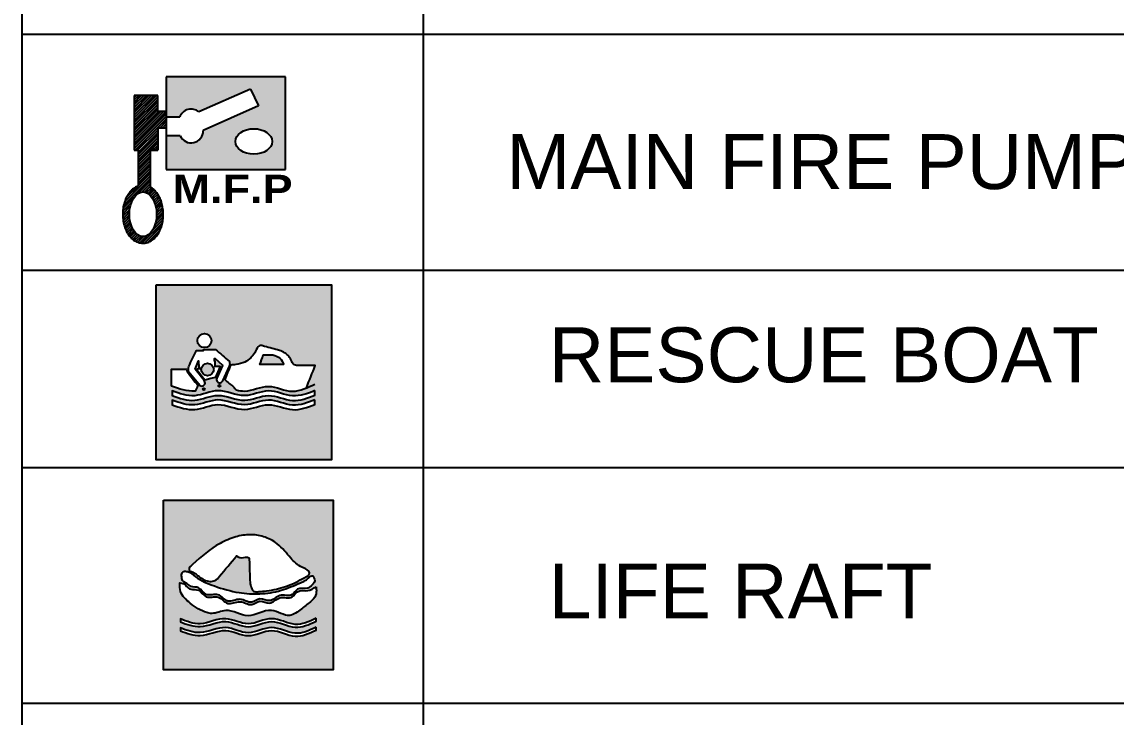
# Model space of a CAD drawing. Header units: millimetres. Extents: x 275 to 18701, y 84 to 132086.
# Drawn here: x 275 to 7233, y 45243 to 49665 of the extents above; entities that cross this region are included whole.
import ezdxf
from ezdxf.enums import TextEntityAlignment as Align

# ---------------------------------------------------------------- set-up
doc = ezdxf.new("R2010")
doc.units = ezdxf.units.MM
doc.layers.add('LSA', color=74, linetype='Continuous')
doc.layers.add('TEXT', color=7, linetype='Continuous', lineweight=18)
doc.styles.add('arial', font='arial.ttf')
doc.styles.add('ARIALBLACK', font='')
doc.styles.get('ARIALBLACK').set_extended_font_data('Arial Black')

# ---------------------------------------------------------------- blocks, each defined once
blk = doc.blocks.new('liferaft')
at = {"layer": 'LSA'}
h = blk.add_hatch(color=256, dxfattribs=at)
h.dxf.hatch_style = 1
h.paths.add_polyline_path([(26794.32712157874, -43144.52942970858), (27437.84176070061, -43144.52942970858), (27437.84176070061, -42501.01479058671), (26794.32712157874, -42501.01479058671), (26794.32712157874, -43144.52942970858)], is_closed=False)
edge = h.paths.add_edge_path(flags=16)
edge.add_spline(control_points=[(27364.44491427038, -42795.41436519287), (27364.98940718755, -42797.14525818192), (27370.98838296916, -42808.74039607991), (27357.94956477402, -42822.6296512215), (27337.5270236496, -42842.60467065032), (27300.80219235934, -42828.86526185427), (27281.47056234181, -42872.99838118146), (27232.63835708928, -42850.75673691076), (27199.95196065733, -42893.93487239484), (27159.9932704895, -42866.58314214573), (27125.36026622262, -42899.58953681674), (27084.51188450694, -42865.60845208894), (27035.71330399939, -42898.14168974115), (27004.59681017198, -42846.9421943295), (26952.48721269398, -42872.43645736274), (26932.83726935274, -42827.21037567045), (26900.12325848042, -42833.54336763432), (26882.36814678755, -42815.00746265682), (26861.97628421269, -42810.32864322398), (26862.92195681604, -42794.37615106761), (26862.7798170254, -42792.40922733778), (26862.31230320051, -42789.69998196554), (26861.01019370887, -42782.15424978276), (26869.56920480967, -42769.70964360929), (26893.42051401946, -42772.03556799888), (26925.08646176283, -42803.88209927892), (26992.35314659851, -42829.58582641513), (27073.771970138, -42854.61779112532), (27160.35507717573, -42858.55367345355), (27237.78526314571, -42847.88816054004), (27301.55379608087, -42819.55254053559), (27336.35122405873, -42804.9987488923), (27359.03055734579, -42783.36142416821), (27363.05034783123, -42792.30991026309), (27364.44491427038, -42795.41436519287)], knot_values=[584.5988566603041, 584.5988566603041, 584.5988566603041, 584.5988566603041, 589.4696200682829, 613.3675102465011, 634.0303378813405, 673.2341960377489, 701.16829931641, 749.0128066947254, 792.14498347008, 829.1739206816517, 862.3253784699948, 908.7375327816469, 955.3872356205634, 998.5308534469584, 1045.271627790504, 1083.528158802486, 1110.987784254849, 1129.495675374567, 1158.214026666272, 1163.214519937544, 1163.214519937544, 1163.214519937544, 1171.370435622212, 1185.930201615042, 1200.335622309947, 1236.155532173069, 1316.817113943681, 1412.727487011838, 1491.48237714183, 1573.907773063694, 1647.94020628145, 1689.511366104934, 1705.815436384473, 1714.476453056789, 1714.476453056789, 1714.476453056789, 1714.476453056789], degree=3, periodic=1)
edge = h.paths.add_edge_path(flags=16)
edge.add_spline(control_points=[(27343.26618821434, -42786.45023304731), (27322.84690365972, -42798.45144614916), (27282.05947683263, -42822.423814031), (27224.08800664041, -42839.11870034599), (27181.55145783614, -42846.15622756365), (27157.39797211818, -42847.94975558241), (27141.69668166313, -42850.43355708136), (27130.05345792799, -42842.89009016454), (27125.52921069075, -42829.53300333306), (27123.34513968304, -42819.66046169368), (27122.07730631227, -42813.92954099538), (27121.09320997503, -42784.81328155566), (27120.10911363779, -42755.69702211594), (27119.12501730055, -42726.58076267623), (27118.6528279148, -42724.04287200134), (27116.28586167782, -42711.32106646735), (27089.80917374602, -42724.68929305986), (27076.27017200895, -42716.32190097455), (27070.78022014648, -42712.92899353168), (27049.239549716, -42738.63681952642), (27027.69887928553, -42764.34464552117), (27006.15820885505, -42790.0524715159), (27000.90953424523, -42796.40424198346), (26991.47572250769, -42807.82072542844), (26960.48829407693, -42811.98951822931), (26936.4349055908, -42797.77612492374), (26915.99000144902, -42780.58755779279), (26904.50506109226, -42772.93379498008), (26888.72005272424, -42769.52035674088), (26890.82920453381, -42760.98247098665), (26892.14159814914, -42755.66987722198), (26896.13385189569, -42752.02236056543), (26932.33239253253, -42718.9496181253), (26986.48329664328, -42671.95104118242), (27064.13518547985, -42639.29485014487), (27121.00612836618, -42629.27438796016), (27176.10341023056, -42637.95813209203), (27232.39923528014, -42665.73311445082), (27272.9696216307, -42719.18487355889), (27307.43366246661, -42753.36124735952), (27353.17510804233, -42769.27745625922), (27345.19454770327, -42783.10826564366), (27343.26618821434, -42786.45023304731)], knot_values=[0, 0, 0, 0, 70.79357628949174, 141.4098424952345, 179.5603641942773, 199.5002171160925, 214.9304736170819, 225.2131898246836, 238.0336405153732, 255.7737928059908, 255.7737928059908, 255.7737928059908, 256.7737928059909, 256.7737928059909, 256.7737928059909, 263.8276883950431, 292.1331913919831, 311.4393022145778, 311.4393022145778, 311.4393022145778, 312.4393022145778, 312.4393022145778, 312.4393022145778, 336.2479920833296, 355.2323337199959, 400.3642126730403, 414.7513967766431, 435.2495625374657, 443.3282180778875, 456.6351109699787, 456.6351109699787, 456.6351109699787, 472.8676870022038, 603.8190327459985, 668.3642273815411, 723.5049079162443, 774.7453478093522, 833.1076994893212, 908.1793353704877, 965.4642997108685, 998.3658671682454, 1008.849004026755, 1008.849004026755, 1008.849004026755, 1008.849004026755], degree=3, periodic=1)
edge = h.paths.add_edge_path(flags=16)
edge.add_spline(control_points=[(27372.69879216235, -42829.55218709783), (27372.91448606521, -42832.20792603587), (27373.82022564459, -42843.35987718889), (27374.00484010017, -42866.37253323058), (27347.01163525409, -42890.67870883358), (27315.6233962725, -42914.30708438274), (27267.00328829937, -42954.09700766406), (27196.95738689931, -42898.03959672233), (27115.89533633454, -42961.79274739714), (27040.33478742223, -42905.33115591475), (26988.49851078475, -42934.46593322364), (26940.0337930771, -42924.74916230679), (26899.08482267593, -42897.39797297072), (26854.68263295511, -42857.7445576254), (26855.87181192401, -42826.61750099435), (26856.29820530972, -42815.45654758771), (26860.13424713559, -42815.53564783536), (26870.24456101323, -42815.74412531499), (26881.42755255489, -42828.78873084277), (26898.7363560456, -42844.10291875883), (26932.32491551922, -42835.01863618683), (26952.55394058548, -42881.56397310468), (27004.57915116638, -42855.88011628914), (27035.71823508928, -42907.13040449088), (27084.51076264677, -42874.58340173864), (27125.35964749171, -42908.56618599547), (27159.99555343749, -42875.56470330682), (27199.94124287905, -42902.89375443418), (27232.68791996812, -42859.82096348353), (27281.30081978462, -42881.67930837369), (27301.20626956903, -42838.54911420058), (27341.44333851496, -42850.09825338352), (27362.66512090233, -42836.14791522652), (27372.69879216235, -42829.55218709783)], knot_values=[0, 0, 0, 0, 8.038230254838254, 33.7540523562825, 64.69218065886525, 109.2381135624432, 158.6174327079011, 230.4272691413864, 321.9050159794591, 408.7667826077603, 462.6934428544965, 481.9226132456268, 553.8258436175748, 611.7591833670043, 644.1436350734123, 644.1436350734123, 644.1436350734123, 655.2534922490382, 673.4248964047482, 692.4688165862378, 721.8321633449327, 760.0886943569094, 806.8294687004587, 849.9730865268609, 896.6227893657738, 943.0349436774259, 976.1864014657683, 1013.215338677345, 1056.347515452703, 1104.192022831015, 1132.126126109676, 1171.329984266081, 1206.488611168199, 1206.488611168199, 1206.488611168199, 1206.488611168199], degree=3, periodic=1)
edge = h.paths.add_edge_path(flags=16)
edge.add_spline(control_points=[(27372.43104214329, -42983.30479872866), (27372.43104214328, -42986.95779505939), (27372.43104214328, -42990.61079139011), (27372.43104214329, -42994.26378772084), (27345.99399622314, -43006.73908770324), (27290.39673428563, -43032.97471641029), (27204.24594547274, -42976.27407227784), (27116.22502124782, -43033.96029509794), (27026.47810257199, -42977.05473297164), (26939.77981834615, -43028.27258449905), (26882.7832023017, -43006.38826632148), (26857.88609392961, -42996.82881737295), (26857.88609392961, -42993.17582104223), (26857.88609392961, -42989.5228247115), (26857.88609392961, -42985.86982838078), (26882.7832023017, -42995.4292773293), (26939.77981834615, -43017.31359550687), (27026.47810257199, -42966.09574397947), (27116.22502124782, -43023.00130610576), (27204.24594547274, -42965.31508328566), (27290.39673428563, -43022.01572741811), (27345.99399622314, -42995.78009871107), (27372.43104214329, -42983.30479872866)], knot_values=[0, 0, 0, 0, 1, 1, 1, 83.79922073965798, 175.1272446850355, 266.4941625768632, 353.3559292051679, 452.6580301230067, 529.6789985865556, 529.6789985865556, 529.6789985865556, 530.6789985865556, 530.6789985865556, 530.6789985865556, 607.6999670501045, 707.0020679679433, 793.8638345962481, 885.2307524880757, 976.5587764334532, 1059.357997173111, 1059.357997173111, 1059.357997173111, 1059.357997173111], degree=3, periodic=1)
edge = h.paths.add_edge_path(flags=16)
edge.add_spline(control_points=[(27372.43104214329, -42949.44640732079), (27372.43104214328, -42953.09940365151), (27372.43104214328, -42956.75239998224), (27372.43104214329, -42960.40539631296), (27345.99399622314, -42972.88069629537), (27290.39673428563, -42999.11632500241), (27204.24594547274, -42942.41568086996), (27116.22502124782, -43000.10190369006), (27026.47810257199, -42943.19634156377), (26939.77981834615, -42994.41419309117), (26882.7832023017, -42972.5298749136), (26857.88609392961, -42962.97042596508), (26857.88609392961, -42959.31742963435), (26857.88609392961, -42955.66443330362), (26857.88609392961, -42952.0114369729), (26882.7832023017, -42961.57088592142), (26939.77981834615, -42983.45520409899), (27026.47810257199, -42932.23735257159), (27116.22502124782, -42989.14291469788), (27204.24594547274, -42931.45669187779), (27290.39673428563, -42988.15733601023), (27345.99399622314, -42961.92170730319), (27372.43104214329, -42949.44640732079)], knot_values=[0, 0, 0, 0, 1, 1, 1, 83.79922073965798, 175.1272446850355, 266.4941625768632, 353.3559292051679, 452.6580301230067, 529.6789985865556, 529.6789985865556, 529.6789985865556, 530.6789985865556, 530.6789985865556, 530.6789985865556, 607.6999670501045, 707.0020679679433, 793.8638345962481, 885.2307524880757, 976.5587764334532, 1059.357997173111, 1059.357997173111, 1059.357997173111, 1059.357997173111], degree=3, periodic=1)
blk.add_lwpolyline([(26794.32712157874, -42501.01479058671), (27437.84176070061, -42501.01479058671), (27437.84176070061, -43144.52942970858), (26794.32712157874, -43144.52942970858)], close=True, dxfattribs=at)
for points, knots in [([(27343.26618821434, -42786.45023304731), (27322.84690365972, -42798.45144614916), (27282.05947683263, -42822.423814031), (27224.08800664041, -42839.11870034599), (27181.55145783614, -42846.15622756365), (27157.39797211818, -42847.94975558241), (27141.69668166313, -42850.43355708136), (27130.05345792799, -42842.89009016454), (27125.52921069075, -42829.53300333306), (27123.34513968304, -42819.66046169368), (27122.07730631227, -42813.92954099538), (27121.09320997503, -42784.81328155566), (27120.10911363779, -42755.69702211594), (27119.12501730055, -42726.58076267623), (27118.6528279148, -42724.04287200134), (27116.28586167782, -42711.32106646735), (27089.80917374602, -42724.68929305986), (27076.27017200895, -42716.32190097455), (27070.78022014648, -42712.92899353168), (27049.239549716, -42738.63681952642), (27027.69887928553, -42764.34464552117), (27006.15820885505, -42790.0524715159), (27000.90953424523, -42796.40424198346), (26991.47572250769, -42807.82072542844), (26960.48829407693, -42811.98951822931), (26936.4349055908, -42797.77612492374), (26915.99000144902, -42780.58755779279), (26904.50506109226, -42772.93379498008), (26888.72005272424, -42769.52035674088), (26890.82920453381, -42760.98247098665), (26892.14159814914, -42755.66987722198), (26896.13385189569, -42752.02236056543), (26932.33239253253, -42718.9496181253), (26986.48329664328, -42671.95104118242), (27064.13518547985, -42639.29485014487), (27121.00612836618, -42629.27438796016), (27176.10341023056, -42637.95813209203), (27232.39923528014, -42665.73311445082), (27272.9696216307, -42719.18487355889), (27307.43366246661, -42753.36124735952), (27353.17510804233, -42769.27745625922), (27345.19454770327, -42783.10826564366), (27343.26618821434, -42786.45023304731)], [0, 0, 0, 0, 70.79357628949174, 141.4098424952345, 179.5603641942773, 199.5002171160925, 214.9304736170819, 225.2131898246836, 238.0336405153732, 255.7737928059908, 255.7737928059908, 255.7737928059908, 256.7737928059909, 256.7737928059909, 256.7737928059909, 263.8276883950431, 292.1331913919831, 311.4393022145778, 311.4393022145778, 311.4393022145778, 312.4393022145778, 312.4393022145778, 312.4393022145778, 336.2479920833296, 355.2323337199959, 400.3642126730403, 414.7513967766431, 435.2495625374657, 443.3282180778875, 456.6351109699787, 456.6351109699787, 456.6351109699787, 472.8676870022038, 603.8190327459985, 668.3642273815411, 723.5049079162443, 774.7453478093522, 833.1076994893212, 908.1793353704877, 965.4642997108685, 998.3658671682454, 1008.849004026755, 1008.849004026755, 1008.849004026755, 1008.849004026755]), ([(27364.44491427038, -42795.41436519287), (27363.05034783123, -42792.30991026309), (27359.03055734579, -42783.36142416821), (27336.35122405873, -42804.9987488923), (27301.55379608087, -42819.55254053559), (27237.78526314571, -42847.88816054004), (27160.35507717573, -42858.55367345355), (27073.771970138, -42854.61779112532), (26992.35314659851, -42829.58582641513), (26925.08646176283, -42803.88209927892), (26893.42051401946, -42772.03556799888), (26869.56920480967, -42769.70964360929), (26861.01019370887, -42782.15424978276), (26862.31230320051, -42789.69998196554), (26862.7798170254, -42792.40922733778), (26862.92195681604, -42794.37615106761), (26861.97628421269, -42810.32864322398), (26882.36814678755, -42815.00746265682), (26900.12325848042, -42833.54336763432), (26932.83726935274, -42827.21037567045), (26952.48721269398, -42872.43645736274), (27004.59681017198, -42846.9421943295), (27035.71330399939, -42898.14168974115), (27084.51188450694, -42865.60845208894), (27125.36026622262, -42899.58953681674), (27159.9932704895, -42866.58314214573), (27199.95196065733, -42893.93487239484), (27232.63835708928, -42850.75673691076), (27281.47056234181, -42872.99838118146), (27300.80219235934, -42828.86526185427), (27337.5270236496, -42842.60467065032), (27357.94956477402, -42822.6296512215), (27370.98838296916, -42808.74039607991), (27364.98940718755, -42797.14525818192), (27364.44491427038, -42795.41436519287)], [584.5988566603041, 584.5988566603041, 584.5988566603041, 584.5988566603041, 593.2598733326201, 609.5639436121587, 651.1351034356425, 725.1675366533985, 807.5929325752625, 886.3478227052548, 982.2581957734118, 1062.919777544024, 1098.739687407146, 1113.14510810205, 1127.70487409488, 1135.860789779549, 1135.860789779549, 1135.860789779549, 1140.861283050821, 1169.579634342525, 1188.087525462243, 1215.547150914607, 1253.803681926589, 1300.544456270134, 1343.688074096529, 1390.337776935446, 1436.749931247098, 1469.901389035441, 1506.930326247013, 1550.062503022367, 1597.907010400683, 1625.841113679344, 1665.044971835752, 1685.707799470592, 1709.60568964881, 1714.476453056789, 1714.476453056789, 1714.476453056789, 1714.476453056789]), ([(27372.69879216235, -42829.55218709783), (27362.66512090233, -42836.14791522652), (27341.44333851496, -42850.09825338352), (27301.20626956903, -42838.54911420058), (27281.30081978462, -42881.67930837369), (27232.68791996812, -42859.82096348353), (27199.94124287905, -42902.89375443418), (27159.99555343749, -42875.56470330682), (27125.35964749171, -42908.56618599547), (27084.51076264677, -42874.58340173864), (27035.71823508928, -42907.13040449088), (27004.57915116638, -42855.88011628914), (26952.55394058548, -42881.56397310468), (26932.32491551922, -42835.01863618683), (26898.7363560456, -42844.10291875883), (26881.42755255489, -42828.78873084277), (26870.24456101323, -42815.74412531499), (26860.13424713559, -42815.53564783536), (26856.29820530972, -42815.45654758771), (26855.87181192401, -42826.61750099435), (26854.68263295511, -42857.7445576254), (26899.08482267593, -42897.39797297072), (26940.0337930771, -42924.74916230679), (26988.49851078475, -42934.46593322364), (27040.33478742223, -42905.33115591475), (27115.89533633454, -42961.79274739714), (27196.95738689931, -42898.03959672233), (27267.00328829937, -42954.09700766406), (27315.6233962725, -42914.30708438274), (27347.01163525409, -42890.67870883358), (27374.00484010017, -42866.37253323058), (27373.82022564459, -42843.35987718889), (27372.91448606521, -42832.20792603587), (27372.69879216235, -42829.55218709783)], [0, 0, 0, 0, 35.15862690211827, 74.36248505852393, 102.296588337185, 150.1410957154969, 193.2732724908547, 230.3022097024311, 263.4536674907736, 309.8658218024257, 356.5155246413385, 399.6591424677407, 446.39991681129, 484.6564478232667, 514.0197945819616, 533.0637147634512, 551.2351189191612, 562.3449760947872, 562.3449760947872, 562.3449760947872, 594.7294278011951, 652.6627675506246, 724.5659979225726, 743.7951683137029, 797.7218285604391, 884.5835951887403, 976.061342026813, 1047.871178460298, 1097.250497605756, 1141.796430509334, 1172.734558811917, 1198.450380913361, 1206.488611168199, 1206.488611168199, 1206.488611168199, 1206.488611168199]), ([(27372.43104214329, -42949.44640732079), (27372.43104214328, -42953.09940365151), (27372.43104214328, -42956.75239998224), (27372.43104214329, -42960.40539631296), (27345.99399622314, -42972.88069629537), (27290.39673428563, -42999.11632500241), (27204.24594547274, -42942.41568086996), (27116.22502124782, -43000.10190369006), (27026.47810257199, -42943.19634156377), (26939.77981834615, -42994.41419309117), (26882.7832023017, -42972.5298749136), (26857.88609392961, -42962.97042596508), (26857.88609392961, -42959.31742963435), (26857.88609392961, -42955.66443330362), (26857.88609392961, -42952.0114369729), (26882.7832023017, -42961.57088592142), (26939.77981834615, -42983.45520409899), (27026.47810257199, -42932.23735257159), (27116.22502124782, -42989.14291469788), (27204.24594547274, -42931.45669187779), (27290.39673428563, -42988.15733601023), (27345.99399622314, -42961.92170730319), (27372.43104214329, -42949.44640732079)], [0, 0, 0, 0, 1, 1, 1, 83.79922073965798, 175.1272446850355, 266.4941625768632, 353.3559292051679, 452.6580301230067, 529.6789985865556, 529.6789985865556, 529.6789985865556, 530.6789985865556, 530.6789985865556, 530.6789985865556, 607.6999670501045, 707.0020679679433, 793.8638345962481, 885.2307524880757, 976.5587764334532, 1059.357997173111, 1059.357997173111, 1059.357997173111, 1059.357997173111]), ([(27372.43104214329, -42983.30479872866), (27372.43104214328, -42986.95779505939), (27372.43104214328, -42990.61079139011), (27372.43104214329, -42994.26378772084), (27345.99399622314, -43006.73908770324), (27290.39673428563, -43032.97471641029), (27204.24594547274, -42976.27407227784), (27116.22502124782, -43033.96029509794), (27026.47810257199, -42977.05473297164), (26939.77981834615, -43028.27258449905), (26882.7832023017, -43006.38826632148), (26857.88609392961, -42996.82881737295), (26857.88609392961, -42993.17582104223), (26857.88609392961, -42989.5228247115), (26857.88609392961, -42985.86982838078), (26882.7832023017, -42995.4292773293), (26939.77981834615, -43017.31359550687), (27026.47810257199, -42966.09574397947), (27116.22502124782, -43023.00130610576), (27204.24594547274, -42965.31508328566), (27290.39673428563, -43022.01572741811), (27345.99399622314, -42995.78009871107), (27372.43104214329, -42983.30479872866)], [0, 0, 0, 0, 1, 1, 1, 83.79922073965798, 175.1272446850355, 266.4941625768632, 353.3559292051679, 452.6580301230067, 529.6789985865556, 529.6789985865556, 529.6789985865556, 530.6789985865556, 530.6789985865556, 530.6789985865556, 607.6999670501045, 707.0020679679433, 793.8638345962481, 885.2307524880757, 976.5587764334532, 1059.357997173111, 1059.357997173111, 1059.357997173111, 1059.357997173111])]:
    blk.add_open_spline(points, degree=3, knots=knots, dxfattribs=at)
blk = doc.blocks.new('rescue boat')
at = {"layer": 'LSA'}
h = blk.add_hatch(color=256, dxfattribs=at)
h.dxf.hatch_style = 1
h.paths.add_polyline_path([(-45043.54221487477, -43665.43554184744), (-43929.86790063936, -43665.43554184744), (-43929.86790063936, -42551.76122761204), (-45043.54221487477, -42551.76122761204), (-45043.54221487477, -43665.43554184744)], is_closed=False)
edge = h.paths.add_edge_path(flags=16)
edge.add_spline(control_points=[(-44034.61691861225, -43283.85892363085), (-44034.61691861225, -43293.60603630888), (-44034.61691861225, -43303.3531489869), (-44034.61691861225, -43313.10026166493), (-44081.90627119964, -43331.39223546749), (-44179.91458610784, -43369.30278891439), (-44329.41341560741, -43286.90935427888), (-44487.40306313774, -43375.48224640403), (-44644.70441077548, -43284.60447651902), (-44797.85783510216, -43367.04193218089), (-44895.07030637741, -43332.32356886077), (-44943.15042139033, -43315.1522853866), (-44943.15042139033, -43305.40517270858), (-44943.15042139033, -43295.65806003055), (-44943.15042139033, -43285.91094735252), (-44895.07030637741, -43303.08223082669), (-44797.85783510216, -43337.80059414681), (-44644.70441077548, -43255.36313848494), (-44487.40306313774, -43346.24090836995), (-44329.41341560741, -43257.6680162448), (-44179.91458610784, -43340.06145088031), (-44081.90627119964, -43302.15089743341), (-44034.61691861225, -43283.85892363085)], knot_values=[0, 0, 0, 0, 1, 1, 1, 146.9625835707179, 303.5109474479652, 457.7449668026443, 630.8219463089878, 781.3435163160616, 928.6414468127134, 928.6414468127134, 928.6414468127134, 929.6414468127134, 929.6414468127134, 929.6414468127134, 1076.939377309365, 1227.460947316439, 1400.537926822783, 1554.771946177462, 1711.320310054709, 1857.282893625427, 1857.282893625427, 1857.282893625427, 1857.282893625427], degree=3, periodic=1)
edge = h.paths.add_edge_path(flags=16)
edge.add_spline(control_points=[(-44034.61691861225, -43225.37624756269), (-44034.61691861225, -43235.12336024071), (-44034.61691861225, -43244.87047291874), (-44034.61691861225, -43254.61758559677), (-44081.90627119964, -43272.90955939933), (-44179.91458610784, -43310.82011284623), (-44329.41341560741, -43228.42667821072), (-44487.40306313774, -43316.99957033587), (-44644.70441077548, -43226.12180045086), (-44797.85783510216, -43308.55925611273), (-44895.07030637741, -43273.84089279261), (-44943.15042139033, -43256.66960931844), (-44943.15042139033, -43246.92249664041), (-44943.15042139033, -43237.17538396239), (-44943.15042139033, -43227.42827128436), (-44895.07030637741, -43244.59955475853), (-44797.85783510216, -43279.31791807865), (-44644.70441077548, -43196.88046241678), (-44487.40306313774, -43287.75823230179), (-44329.41341560741, -43199.18534017663), (-44179.91458610784, -43281.57877481215), (-44081.90627119964, -43243.66822136525), (-44034.61691861225, -43225.37624756269)], knot_values=[0, 0, 0, 0, 1, 1, 1, 146.9625835707179, 303.5109474479652, 457.7449668026443, 630.8219463089878, 781.3435163160616, 928.6414468127134, 928.6414468127134, 928.6414468127134, 929.6414468127134, 929.6414468127134, 929.6414468127134, 1076.939377309365, 1227.460947316439, 1400.537926822783, 1554.771946177462, 1711.320310054709, 1857.282893625427, 1857.282893625427, 1857.282893625427, 1857.282893625427], degree=3, periodic=1)
edge = h.paths.add_edge_path(flags=16)
edge.add_spline(control_points=[(-44946.32464558483, -43197.821416525), (-44946.32464558483, -43161.80412515993), (-44946.32464558483, -43125.78683379485), (-44946.32464558483, -43089.76954242979), (-44914.84040955222, -43089.76954242979), (-44883.35617351961, -43089.76954242979), (-44851.87193748699, -43089.76954242979), (-44850.61948160217, -43094.37941505651), (-44849.36702571735, -43098.98928768324), (-44848.11456983253, -43103.59916030997), (-44824.72036384526, -43133.81507601656), (-44801.326157858, -43164.03099172315), (-44777.93195187074, -43194.24690742974), (-44784.33961782655, -43205.59643340374), (-44790.74728378236, -43216.94595937774), (-44797.15494973816, -43228.29548535174), (-44797.76840578867, -43228.35181258786), (-44846.86769880998, -43232.58983572598), (-44896.91148646655, -43214.70065953623), (-44946.32464558483, -43197.821416525)], knot_values=[0, 0, 0, 0, 1, 1, 1, 2, 2, 2, 3, 3, 3, 4, 4, 4, 5, 5, 5, 6.86409901703172, 154.1620295136835, 154.1620295136835, 154.1620295136835, 154.1620295136835], degree=3, periodic=1)
edge = h.paths.add_edge_path(flags=16)
edge.add_spline(control_points=[(-44088.89947355466, -43207.50500433869), (-44117.80922642077, -43219.34519621679), (-44199.32185380611, -43247.13889356281), (-44329.17329990518, -43168.31438527533), (-44448.60704013945, -43236.78729390275), (-44517.20005430338, -43225.4678971526), (-44535.08653700711, -43221.22226577848), (-44540.36156700471, -43214.33984858159), (-44552.72543307243, -43198.2085119857), (-44581.13247620561, -43180.62570940466), (-44599.107198655, -43164.21622573372), (-44608.53565022661, -43155.60880369746), (-44596.03113067256, -43124.82844787211), (-44583.52661111851, -43094.04809204677), (-44571.02209156447, -43063.26773622142), (-44560.24820838295, -43062.10181263278), (-44529.50910713355, -43058.77530141701), (-44482.63327603214, -43049.51230048025), (-44443.18035638159, -43018.7018186478), (-44415.0410763229, -42985.01185190953), (-44404.83848626913, -42956.18845807649), (-44390.85844792172, -42939.609683029), (-44374.91878148343, -42935.41466802286), (-44362.76488418158, -42940.74636622757), (-44355.14278346863, -42944.09004601013), (-44323.50741775925, -42952.46914287368), (-44291.87205204986, -42960.84823973726), (-44260.23668634048, -42969.22733660082), (-44238.0911159703, -42979.44762957068), (-44203.64750230631, -42995.34353185284), (-44184.29951049153, -43036.33998692196), (-44170.83101778213, -43061.99364025558), (-44157.12247748767, -43065.17000741538), (-44152.60162956377, -43066.21752032132), (-44112.73679372053, -43066.21752032131), (-44072.87195787729, -43066.21752032131), (-44033.00712203405, -43066.21752032132), (-44051.63790587425, -43113.31334832711), (-44070.26868971446, -43160.40917633289), (-44088.89947355467, -43207.50500433869)], knot_values=[0, 0, 0, 0, 89.11924344790827, 245.6676073251556, 399.9016266798346, 454.3197587460961, 454.3197587460961, 454.3197587460961, 480.1510359941276, 514.8643343027337, 553.1608798573254, 553.1608798573254, 553.1608798573254, 554.1608798573254, 554.1608798573254, 554.1608798573254, 586.7721452295174, 647.204490156183, 693.7619423146792, 733.9212477819273, 777.5514992675917, 783.6771021045256, 798.1764696568216, 822.563186401537, 822.563186401537, 822.563186401537, 823.563186401537, 823.563186401537, 823.563186401537, 893.1762345838368, 931.8342716561963, 959.2812875196051, 972.7867227996438, 972.7867227996438, 972.7867227996438, 973.7867227996438, 973.7867227996438, 973.7867227996438, 974.7867227996438, 974.7867227996438, 974.7867227996438, 974.7867227996438], degree=3, periodic=0)
h.paths.add_polyline_path([(-44635.64683319174, -43195.01647644332, 1), (-44648.91520683898, -43195.01647644332, 1), (-44635.64683319174, -43195.01647644332, 1)], is_closed=False, flags=16)
h.paths.add_polyline_path([(-44735.20223473923, -43216.85930707459, 1), (-44747.74881744703, -43216.85930707459, 1), (-44735.20223473923, -43216.85930707459, 1)], is_closed=False, flags=16)
h.paths.add_polyline_path([(-44692.88689080796, -42907.56266109196, 1), (-44782.02167121886, -42907.56266109196, 1), (-44692.88689080796, -42907.56266109196, 1)], is_closed=False, flags=16)
edge = h.paths.add_edge_path(flags=16)
edge.add_line((-44623.19096217334, -43066.59190443457), (-44624.29468892184, -43061.98130120856))
edge.add_line((-44624.29468892184, -43061.98130120856), (-44669.30482228257, -43021.35476344468))
edge.add_line((-44669.30482228257, -43021.35476344468), (-44674.23636732905, -43021.35476344468))
edge.add_line((-44674.23636732905, -43021.35476344468), (-44674.23636732905, -43038.65431035376))
edge.add_line((-44674.23636732905, -43038.65431035376), (-44669.90913224702, -43038.65431035376))
edge.add_line((-44669.90913224702, -43038.65431035376), (-44669.90913224702, -43072.10114475788))
edge.add_line((-44669.90913224702, -43072.10114475788), (-44636.95388677769, -43072.10114475788))
edge.add_line((-44636.95388677769, -43072.10114475788), (-44637.20907466421, -43076.29405394628))
edge.add_line((-44637.20907466421, -43076.29405394628), (-44665.47650300224, -43139.70238851826))
edge.add_line((-44665.47650300224, -43139.70238851826), (-44697.73976659521, -43147.11692735639))
edge.add_line((-44697.73976659521, -43147.11692735639), (-44735.21324666904, -43155.73382384396))
edge.add_line((-44735.21324666904, -43155.73382384396), (-44784.08250972486, -43094.50908348436))
edge.add_line((-44784.08250972486, -43094.50908348436), (-44784.00172632028, -43087.98441455237))
edge.add_line((-44784.00172632028, -43087.98441455237), (-44767.0935718752, -43087.74957907397))
edge.add_line((-44767.0935718752, -43087.74957907397), (-44766.9370148896, -43083.20942649149))
edge.add_line((-44766.9370148896, -43083.20942649149), (-44773.15765015552, -43080.61214610034))
edge.add_line((-44773.15765015552, -43080.61214610034), (-44774.44016498158, -43036.36538460141))
edge.add_line((-44774.44016498158, -43036.36538460141), (-44796.88417443755, -43088.94849246971))
edge.add_line((-44796.88417443755, -43088.94849246971), (-44739.68457819091, -43160.96226494821))
edge.add_arc((-44754.2405564712, -43175.51824322846), 20.58526189756048, 201.1048385850145, 44.99999999991411, ccw=False)
edge.add_line((-44773.4450234334, -43182.93049363496), (-44837.71303424632, -43104.98419213833))
edge.add_spline(control_points=[(-44837.71303424632, -43104.98419213833), (-44838.66021717775, -43099.10609920004), (-44840.40658785131, -43088.26835204125), (-44838.3418641432, -43077.50577605242), (-44837.39698920719, -43072.58052224789), (-44820.97946348073, -43038.3467280628), (-44804.56193775427, -43004.11293387772), (-44788.14441202781, -42969.87913969264), (-44773.44892964592, -42970.01273498702), (-44758.75344726403, -42970.14633028139), (-44744.05796488214, -42970.27992557578), (-44743.85757194056, -42968.40959145445), (-44743.657178999, -42966.53925733311), (-44743.45678605742, -42964.66892321179), (-44718.07368012506, -42964.20133968145), (-44692.6905741927, -42963.73375615112), (-44667.30746826035, -42963.2661726208), (-44637.85795118393, -42988.85916928519), (-44608.40843410754, -43014.45216594959), (-44578.95891703113, -43040.04516261399), (-44577.73675530861, -43045.78936346817), (-44575.64272886965, -43055.63135756562), (-44577.82531705411, -43065.37426374193), (-44578.8054758639, -43069.42914613697)], knot_values=[0, 0, 0, 0, 17.69599755517309, 32.62703554344942, 32.62703554344942, 32.62703554344942, 33.62703554344942, 33.62703554344942, 33.62703554344942, 34.62703554344942, 34.62703554344942, 34.62703554344942, 35.62703554344942, 35.62703554344942, 35.62703554344942, 36.62703554344942, 36.62703554344942, 36.62703554344942, 37.62703554344942, 37.62703554344942, 37.62703554344942, 54.96725560225457, 67.33740741243045, 67.33740741243045, 67.33740741243045, 67.33740741243045], degree=3, periodic=0)
edge.add_line((-44578.8054758639, -43069.42914613697), (-44578.80236004553, -43070.02582535688))
edge.add_line((-44578.80236004553, -43070.02582535688), (-44579.12057285241, -43070.72593776884))
edge.add_line((-44579.12057285241, -43070.72593776884), (-44621.23116526254, -43163.37509513672))
edge.add_arc((-44640.1273733595, -43155.25934223643), 20.56531365143805, 156.7569083371522, 336.7569083383722, ccw=False)
edge.add_line((-44659.02358145643, -43147.14358933607), (-44658.80816705977, -43146.65933803235))
edge.add_line((-44658.80816705977, -43146.65933803235), (-44623.19096217334, -43066.59190443457))
edge = h.paths.add_edge_path(flags=0)
edge.add_spline(control_points=[(-44233.27181212262, -43059.67669470841), (-44283.61051904532, -43059.67669470841), (-44333.94922596801, -43059.67669470841), (-44384.28793289071, -43059.67669470841), (-44377.55473005392, -43039.37020996252), (-44370.82152721712, -43019.06372521663), (-44364.08832438033, -42998.75724047075), (-44343.35433469243, -42998.32973552873), (-44322.62034500452, -42997.90223058671), (-44301.88635531662, -42997.47472564469), (-44285.7130684599, -43003.2915995595), (-44254.19541012735, -43014.62722021807), (-44240.12297631051, -43044.92582125718), (-44233.27181212262, -43059.67669470841)], knot_values=[0, 0, 0, 0, 1, 1, 1, 2, 2, 2, 3, 3, 3, 52.32786943054993, 99.127580544262, 99.127580544262, 99.127580544262, 99.127580544262], degree=3, periodic=1)
h.paths.add_polyline_path([(-44678.20316215712, -43090.74050634988, 1), (-44757.64923638235, -43090.74050634988, 1), (-44678.20316215712, -43090.74050634988, 1)], is_closed=False, flags=0)
h.paths.add_polyline_path([(-44678.20316215712, -43090.74050634988, 1), (-44757.64923638235, -43090.74050634988, 1), (-44678.20316215712, -43090.74050634988, 1)], is_closed=False, flags=0)
h = blk.add_hatch(color=256, dxfattribs=at)
h.dxf.hatch_style = 1
h.paths.add_polyline_path([(-44678.20316215712, -43090.74050634988, 1), (-44757.64923638235, -43090.74050634988, 1), (-44678.20316215712, -43090.74050634988, 1)], is_closed=False)
edge = h.paths.add_edge_path()
edge.add_spline(control_points=[(-44233.27181212262, -43059.67669470841), (-44240.12297631051, -43044.92582125718), (-44254.19541012735, -43014.62722021807), (-44285.7130684599, -43003.2915995595), (-44301.88635531662, -42997.47472564469), (-44322.62034500452, -42997.90223058671), (-44343.35433469243, -42998.32973552873), (-44364.08832438033, -42998.75724047075), (-44370.82152721712, -43019.06372521663), (-44377.55473005392, -43039.37020996252), (-44384.28793289071, -43059.67669470841), (-44333.94922596801, -43059.67669470841), (-44283.61051904532, -43059.67669470841), (-44233.27181212262, -43059.67669470841)], knot_values=[0, 0, 0, 0, 46.79971111371207, 96.127580544262, 96.127580544262, 96.127580544262, 97.127580544262, 97.127580544262, 97.127580544262, 98.127580544262, 98.127580544262, 98.127580544262, 99.127580544262, 99.127580544262, 99.127580544262, 99.127580544262], degree=3, periodic=1)
blk.add_lwpolyline([(-45043.54221487477, -42551.76122761204), (-43929.86790063936, -42551.76122761204), (-43929.86790063936, -43665.43554184744), (-45043.54221487477, -43665.43554184744)], close=True, dxfattribs=at)
for points in [[(-44838.24527757788, -43104.33867038238), (-44773.4450234334, -43182.93049363496, 1.23374277415966), (-44739.68457819091, -43160.96226494821), (-44796.88417443755, -43088.94849246971), (-44774.44016498158, -43036.36538460141), (-44773.15765015552, -43080.61214610034), (-44766.9370148896, -43083.20942649149), (-44767.0935718752, -43087.74957907397), (-44784.00172632028, -43087.98441455237), (-44784.08250972486, -43094.50908348436), (-44735.21324666904, -43155.73382384396), (-44697.73976659521, -43147.11692735639), (-44665.47650300224, -43139.70238851826), (-44637.20907466421, -43076.29405394628), (-44636.95388677769, -43072.10114475788), (-44669.90913224702, -43072.10114475788), (-44669.90913224702, -43038.65431035376), (-44674.23636732905, -43038.65431035376), (-44674.23636732905, -43021.35476344468), (-44669.30482228257, -43021.35476344468), (-44624.29468892184, -43061.98130120856), (-44623.19096217334, -43066.59190443457), (-44659.02358145643, -43147.14358933607)], [(-44658.80816705966, -43146.65933803212, 1.012969939105973), (-44621.23116526254, -43163.37509513672), (-44578.80236004553, -43070.02582535688), (-44578.8054758639, -43069.42914613697)]]:
    blk.add_lwpolyline(points, format="xyb", dxfattribs=at)
for centre, radius in [((-44737.45428101341, -42907.56266109196), 44.56739020544774), ((-44717.92619926974, -43090.74050634988), 39.72303711261186), ((-44642.28102001536, -43195.01647644332), 6.634186823617205), ((-44741.47552609313, -43216.85930707459), 6.273291353902493)]:
    blk.add_circle(centre, radius, dxfattribs=at)
for points, knots in [([(-44837.71303424632, -43104.98419213833), (-44838.66021717775, -43099.10609920004), (-44840.40658785131, -43088.26835204125), (-44838.3418641432, -43077.50577605242), (-44837.39698920719, -43072.58052224789), (-44820.97946348073, -43038.3467280628), (-44804.56193775427, -43004.11293387772), (-44788.14441202781, -42969.87913969264), (-44773.44892964592, -42970.01273498702), (-44758.75344726403, -42970.14633028139), (-44744.05796488214, -42970.27992557578), (-44743.85757194056, -42968.40959145445), (-44743.657178999, -42966.53925733311), (-44743.45678605742, -42964.66892321179), (-44718.07368012506, -42964.20133968145), (-44692.6905741927, -42963.73375615112), (-44667.30746826035, -42963.2661726208), (-44637.85795118393, -42988.85916928519), (-44608.40843410754, -43014.45216594959), (-44578.95891703113, -43040.04516261399), (-44577.73675530861, -43045.78936346817), (-44575.54978251084, -43056.06820855173), (-44578.0274972458, -43066.23897417734), (-44579.12057285241, -43070.72593776884)], [0, 0, 0, 0, 17.69599755517309, 32.62703554344942, 32.62703554344942, 32.62703554344942, 33.62703554344942, 33.62703554344942, 33.62703554344942, 34.62703554344942, 34.62703554344942, 34.62703554344942, 35.62703554344942, 35.62703554344942, 35.62703554344942, 36.62703554344942, 36.62703554344942, 36.62703554344942, 37.62703554344942, 37.62703554344942, 37.62703554344942, 54.96725560225457, 68.65614476586899, 68.65614476586899, 68.65614476586899, 68.65614476586899]), ([(-44088.89947355467, -43207.50500433869), (-44070.26868971446, -43160.40917633289), (-44051.63790587425, -43113.31334832711), (-44033.00712203405, -43066.21752032132), (-44072.87195787729, -43066.21752032131), (-44112.73679372053, -43066.21752032131), (-44152.60162956377, -43066.21752032132), (-44157.12247748767, -43065.17000741538), (-44170.83101778213, -43061.99364025558), (-44184.29951049153, -43036.33998692196), (-44203.64750230631, -42995.34353185284), (-44238.0911159703, -42979.44762957068), (-44260.23668634048, -42969.22733660082), (-44291.87205204986, -42960.84823973726), (-44323.50741775925, -42952.46914287368), (-44355.14278346863, -42944.09004601013), (-44362.76488418158, -42940.74636622757), (-44374.91878148343, -42935.41466802286), (-44390.85844792172, -42939.609683029), (-44404.83848626913, -42956.18845807649), (-44415.0410763229, -42985.01185190953), (-44443.18035638159, -43018.7018186478), (-44482.63327603214, -43049.51230048025), (-44529.50910713355, -43058.77530141701), (-44560.24820838295, -43062.10181263278), (-44571.02209156447, -43063.26773622142), (-44583.52661111851, -43094.04809204677), (-44596.03113067256, -43124.82844787211), (-44608.53565022661, -43155.60880369746), (-44599.107198655, -43164.21622573372), (-44581.13247620561, -43180.62570940466), (-44552.72543307243, -43198.2085119857), (-44540.36156700471, -43214.33984858159), (-44535.08653700711, -43221.22226577848), (-44517.20005430338, -43225.4678971526), (-44448.60704013945, -43236.78729390275), (-44329.17329990518, -43168.31438527533), (-44180.86433969863, -43258.34326992856), (-44079.99465443642, -43202.40268388952), (-44034.61691861225, -43184.8501417315)], [0, 0, 0, 0, 1, 1, 1, 2, 2, 2, 15.50543528003865, 42.95245114344754, 81.61048821580701, 151.2235363981068, 151.2235363981068, 151.2235363981068, 152.2235363981068, 152.2235363981068, 152.2235363981068, 176.6102531428222, 191.1096206951182, 197.2352235320522, 240.8654750177166, 281.0247804849646, 327.5822326434607, 388.0145775701264, 420.6258429423185, 420.6258429423185, 420.6258429423185, 421.6258429423185, 421.6258429423185, 421.6258429423185, 459.9223884969101, 494.6356868055162, 520.4669640535477, 520.4669640535477, 520.4669640535477, 574.8850961198092, 729.1191154744882, 885.6674793517356, 1031.630062922453, 1031.630062922453, 1031.630062922453, 1031.630062922453]), ([(-44233.27181212262, -43059.67669470841), (-44240.12297631051, -43044.92582125718), (-44254.19541012735, -43014.62722021807), (-44285.7130684599, -43003.2915995595), (-44301.88635531662, -42997.47472564469), (-44322.62034500452, -42997.90223058671), (-44343.35433469243, -42998.32973552873), (-44364.08832438033, -42998.75724047075), (-44370.82152721712, -43019.06372521663), (-44377.55473005392, -43039.37020996252), (-44384.28793289071, -43059.67669470841), (-44333.94922596801, -43059.67669470841), (-44283.61051904532, -43059.67669470841), (-44233.27181212262, -43059.67669470841)], [0, 0, 0, 0, 46.79971111371207, 96.127580544262, 96.127580544262, 96.127580544262, 97.127580544262, 97.127580544262, 97.127580544262, 98.127580544262, 98.127580544262, 98.127580544262, 99.127580544262, 99.127580544262, 99.127580544262, 99.127580544262]), ([(-44946.32464558483, -43197.821416525), (-44896.91148646655, -43214.70065953623), (-44846.86769880998, -43232.58983572598), (-44797.76840578867, -43228.35181258786), (-44797.15494973816, -43228.29548535174), (-44790.74728378236, -43216.94595937774), (-44784.33961782655, -43205.59643340374), (-44777.93195187074, -43194.24690742974), (-44801.326157858, -43164.03099172315), (-44824.72036384526, -43133.81507601656), (-44848.11456983253, -43103.59916030997), (-44849.36702571735, -43098.98928768324), (-44850.61948160217, -43094.37941505651), (-44851.87193748699, -43089.76954242979), (-44883.35617351961, -43089.76954242979), (-44914.84040955222, -43089.76954242979), (-44946.32464558483, -43089.76954242979), (-44946.32464558483, -43125.78683379485), (-44946.32464558483, -43161.80412515993), (-44946.32464558483, -43197.821416525)], [0, 0, 0, 0, 147.2979304966518, 149.1620295136835, 149.1620295136835, 149.1620295136835, 150.1620295136835, 150.1620295136835, 150.1620295136835, 151.1620295136835, 151.1620295136835, 151.1620295136835, 152.1620295136835, 152.1620295136835, 152.1620295136835, 153.1620295136835, 153.1620295136835, 153.1620295136835, 154.1620295136835, 154.1620295136835, 154.1620295136835, 154.1620295136835]), ([(-44034.61691861225, -43225.37624756269), (-44034.61691861225, -43235.12336024071), (-44034.61691861225, -43244.87047291874), (-44034.61691861225, -43254.61758559677), (-44081.90627119964, -43272.90955939933), (-44179.91458610784, -43310.82011284623), (-44329.41341560741, -43228.42667821072), (-44487.40306313774, -43316.99957033587), (-44644.70441077548, -43226.12180045086), (-44797.85783510216, -43308.55925611273), (-44895.07030637741, -43273.84089279261), (-44943.15042139033, -43256.66960931844), (-44943.15042139033, -43246.92249664041), (-44943.15042139033, -43237.17538396239), (-44943.15042139033, -43227.42827128436), (-44895.07030637741, -43244.59955475853), (-44797.85783510216, -43279.31791807865), (-44644.70441077548, -43196.88046241678), (-44487.40306313774, -43287.75823230179), (-44329.41341560741, -43199.18534017663), (-44179.91458610784, -43281.57877481215), (-44081.90627119964, -43243.66822136525), (-44034.61691861225, -43225.37624756269)], [0, 0, 0, 0, 1, 1, 1, 146.9625835707179, 303.5109474479652, 457.7449668026443, 630.8219463089878, 781.3435163160616, 928.6414468127134, 928.6414468127134, 928.6414468127134, 929.6414468127134, 929.6414468127134, 929.6414468127134, 1076.939377309365, 1227.460947316439, 1400.537926822783, 1554.771946177462, 1711.320310054709, 1857.282893625427, 1857.282893625427, 1857.282893625427, 1857.282893625427]), ([(-44034.61691861225, -43283.85892363085), (-44034.61691861225, -43293.60603630888), (-44034.61691861225, -43303.3531489869), (-44034.61691861225, -43313.10026166493), (-44081.90627119964, -43331.39223546749), (-44179.91458610784, -43369.30278891439), (-44329.41341560741, -43286.90935427888), (-44487.40306313774, -43375.48224640403), (-44644.70441077548, -43284.60447651902), (-44797.85783510216, -43367.04193218089), (-44895.07030637741, -43332.32356886077), (-44943.15042139033, -43315.1522853866), (-44943.15042139033, -43305.40517270858), (-44943.15042139033, -43295.65806003055), (-44943.15042139033, -43285.91094735252), (-44895.07030637741, -43303.08223082669), (-44797.85783510216, -43337.80059414681), (-44644.70441077548, -43255.36313848494), (-44487.40306313774, -43346.24090836995), (-44329.41341560741, -43257.6680162448), (-44179.91458610784, -43340.06145088031), (-44081.90627119964, -43302.15089743341), (-44034.61691861225, -43283.85892363085)], [0, 0, 0, 0, 1, 1, 1, 146.9625835707179, 303.5109474479652, 457.7449668026443, 630.8219463089878, 781.3435163160616, 928.6414468127134, 928.6414468127134, 928.6414468127134, 929.6414468127134, 929.6414468127134, 929.6414468127134, 1076.939377309365, 1227.460947316439, 1400.537926822783, 1554.771946177462, 1711.320310054709, 1857.282893625427, 1857.282893625427, 1857.282893625427, 1857.282893625427])]:
    blk.add_open_spline(points, degree=3, knots=knots, dxfattribs=at)
blk = doc.blocks.new('MFP')
h = blk.add_hatch(color=10)
edge = h.paths.add_edge_path()
edge.add_line((1167.506543882395, -601.269335961144), (1167.506543882395, 630.6994245988901))
edge.add_line((1167.506543882395, 630.6994245989117), (-418.65591977041, 630.6994245989117))
edge.add_line((-418.6559197704191, 630.6994245989117), (-418.6559197704191, 93.39197948562116))
edge.add_line((-418.6559197704191, 93.39197948560468), (-239.7698517985877, 93.39197948560468))
edge.add_ellipse((-88.32849726191489, 42.64272736413113), major_axis=(-7.075865654250122e-08, 159.7184190573754), ratio=0.9999999360917213, start_angle=-40.82997112972572, end_angle=71.473573690021, ccw=False)
edge.add_line((16.09803291762364, 163.4941724817254), (699.9290720038424, 468.5644483888334))
edge.add_line((699.9290720038407, 468.5644483888318), (807.9987531028944, 244.4586160412797))
edge.add_line((807.9987531029037, 244.4586160412655), (71.34951927070983, -84.17487990614302))
edge.add_ellipse((-88.32849726191489, -87.7666988632991), major_axis=(2.180077847107669e-09, 159.7184190573527), ratio=0.9999999360917211, start_angle=114.1120692768065, end_angle=271.28860164358514, ccw=False)
edge.add_line((-234.1111783011293, -153.0153048161446), (-418.6559197704066, -153.0153048161446))
edge.add_line((-418.6559197704191, -153.0153048161446), (-418.6559197704191, -601.2693359611251))
edge.add_line((-418.6559197704191, -601.269335961144), (1167.506543882386, -601.269335961144))
edge = h.paths.add_edge_path(flags=16)
edge.add_ellipse((744.2921409856062, -228.3468819865666), major_axis=(-243.5169324975414, 0), ratio=0.6949143069787639, start_angle=0, end_angle=360)
h = blk.add_hatch()
h.set_pattern_fill('ANSI31', color=256, scale=192.4195722469583, style=0)
h.set_pattern_definition([(45.00000183083738, (-269817.6397185029, 8414.70695723252), (-17.00764804610487, 17.00764913303446), [])])
edge = h.paths.add_edge_path()
edge.add_line((-531.3401274501812, -49.55721664269367), (-418.6559197704044, -49.55721664269367))
edge.add_line((-418.6559197704191, -49.55721664269367), (-418.6559197704191, 168.7969164681854))
edge.add_line((-418.6559197704191, 168.7969164681635), (-531.3401274501958, 168.7969164681635))
edge.add_line((-531.3401274501812, 168.7969164681344), (-531.3401274501812, 383.5365548285618))
edge.add_line((-531.3401274501812, 383.5365548286063), (-843.5175382945415, 383.5365548286063))
edge.add_line((-843.5175382945454, 383.5365548286063), (-843.5175382945454, -345.9440202364873))
edge.add_line((-843.5175382945454, -345.9440202365004), (-792.6977049041591, -345.9440202365004))
edge.add_line((-792.6977049041307, -345.9440202365004), (-792.6977049041307, -821.704454603286))
edge.add_spline(control_points=[(-792.6977049041307, -821.7044546033576), (-796.8451515851193, -823.1117860530139), (-800.9420907247113, -824.6463629358987), (-813.0671676736383, -829.6136823244306), (-820.9224541232106, -833.4073278397263), (-836.1069302632241, -841.8366947622344), (-843.4365319437638, -846.4720097068785), (-861.2909082068363, -859.1284444645426), (-871.4433854727831, -867.6373960827477), (-890.4608187608537, -886.0343924808549), (-899.3281452599913, -895.9232245603271), (-915.8365955597837, -916.8435523161024), (-923.4786916193552, -927.8761726040975), (-937.5933798094047, -950.9055356377794), (-944.0661515633401, -962.9031067907563), (-962.3553000161482, -1001.310020360695), (-972.2570202683564, -1029.101379290951), (-987.2067851696047, -1086.916185683644), (-992.2478805214923, -1116.941608249152), (-997.4443498791952, -1177.792348059353), (-997.5972630706092, -1208.614354974918), (-993.0111308699707, -1269.558215665747), (-988.2742539793835, -1299.676637465076), (-973.9327398547321, -1357.764159825812), (-964.3348243804357, -1385.73464961951), (-944.1812953068002, -1429.514177255187), (-934.9893651197781, -1446.290019832617), (-914.2793429202575, -1477.853287214086), (-902.7592750253389, -1492.645741621825), (-880.9063530439162, -1515.79025807725), (-871.1861484035035, -1524.768577049392), (-850.4464956842712, -1541.139796049858), (-839.4237030633085, -1548.532398186282), (-818.1201705944841, -1560.256938132545), (-808.0310249158938, -1564.893247203858), (-787.1520262105623, -1572.555308173636), (-776.362075155921, -1575.578618845138), (-754.3551596782054, -1579.802498111399), (-743.140211984166, -1581.000820423804), (-720.6573334149725, -1581.475296707591), (-709.3927402147965, -1580.751144722628), (-687.1995484824583, -1577.438373122197), (-676.2734494550677, -1574.85165600312), (-655.0651496767241, -1568.003498127116), (-644.7833385365957, -1563.744614940333), (-625.0440680704196, -1553.800167593115), (-615.585466514487, -1548.116289483602), (-597.5603904955206, -1535.559650654286), (-588.9924568099668, -1528.6873931839), (-572.7473182606627, -1513.948553195492), (-565.0690439023019, -1506.081751980157), (-550.5726779324177, -1489.502905098096), (-543.7540179144125, -1480.790415101037), (-524.1086919221561, -1452.95290089109), (-512.6253875783295, -1432.638273216013), (-492.9653372894099, -1389.6961107807), (-484.7906002244854, -1367.062208934003), (-471.6913459172356, -1320.202254973927), (-466.769533048704, -1295.975138941838), (-460.1870337079454, -1246.700346876198), (-458.5277502641256, -1221.653614119379), (-458.4744467243436, -1163.233584386136), (-461.3483977724973, -1129.861684315678), (-471.9610867642623, -1070.192466241482), (-478.8471642439545, -1043.615987976147), (-495.2513604761334, -997.020684848103), (-504.1529105240479, -976.6377520160167), (-523.1555663874606, -941.4031330810612), (-532.8011185557989, -926.1961501652331), (-554.24993614509, -897.7544905275208), (-566.0566298772173, -884.5152571057552), (-588.1900480225449, -864.0562494643236), (-597.946205086977, -856.20878825627), (-616.1826003048045, -843.7344926484002), (-624.425093643862, -838.7848952821732), (-632.979296054109, -834.3706329157067)], knot_values=[0.2040273780415308, 0.2040273780415308, 0.2040273780415308, 0.2040273780415308, 0.2447912033693011, 0.2447912033693011, 0.3263882711590682, 0.3263882711590682, 0.4079853389488352, 0.4079853389488352, 0.5329326485728183, 0.5329326485728183, 0.6578799581968015, 0.6578799581968015, 0.7828272678207846, 0.7828272678207846, 0.9077745774447677, 0.9077745774447677, 1.16971247288296, 1.16971247288296, 1.431650368321152, 1.431650368321152, 1.693588263759345, 1.693588263759345, 1.955526159197537, 1.955526159197537, 2.217464054635729, 2.217464054635729, 2.392821501419437, 2.392821501419437, 2.568178948203145, 2.568178948203145, 2.692998671323764, 2.692998671323764, 2.817818394444384, 2.817818394444384, 2.921453973429555, 2.921453973429555, 3.025089552414726, 3.025089552414726, 3.128725131399897, 3.128725131399897, 3.232360710385068, 3.232360710385068, 3.335996289370239, 3.335996289370239, 3.43963186835541, 3.43963186835541, 3.543267447340581, 3.543267447340581, 3.646903026325752, 3.646903026325752, 3.750538605310923, 3.750538605310923, 3.854174184296094, 3.854174184296094, 4.068353791965553, 4.068353791965553, 4.282533399635011, 4.282533399635011, 4.49671300730447, 4.49671300730447, 4.710892614973928, 4.710892614973928, 4.996202890625558, 4.996202890625558, 5.236004846201585, 5.236004846201585, 5.436563490108756, 5.436563490108756, 5.60325152597822, 5.60325152597822, 5.769939561847685, 5.769939561847685, 5.88803061974321, 5.88803061974321, 5.978354604496194, 5.978354604496194, 5.978354604496194, 5.978354604496194], degree=3, periodic=0)
edge.add_line((-632.9792960542254, -834.3706329155684), (-632.9792960542254, -345.9440202364831))
edge.add_line((-632.9792960542254, -345.9440202365004), (-531.3401274501778, -345.9440202365004))
edge.add_line((-531.3401274501812, -345.9440202365004), (-531.3401274501812, -49.55721664274142))
edge = h.paths.add_edge_path(flags=16)
edge.add_ellipse((-727.7107693889993, -1196.078256640481), major_axis=(0, 297.2447005297908), ratio=0.6097563070063418, start_angle=0, end_angle=360)
for p, q in [((-418.6559197704191, 630.6994245989117), (-418.6559197704191, -601.269335961144)), ((1167.506543882395, 630.6994245989117), (-418.6559197704191, 630.6994245989117)), ((1167.506543882395, -601.269335961144), (1167.506543882395, 630.6994245989117)), ((-843.5175382945454, 383.5365548286063), (-843.5175382945454, -345.9440202365004)), ((-531.3401274501812, 383.5365548286063), (-843.5175382945454, 383.5365548286063)), ((-531.3401274501812, 168.7969164681635), (-531.3401274501812, 383.5365548286063)), ((-418.6559197704191, 168.7969164681635), (-531.3401274501812, 168.7969164681635)), ((-418.6559197704191, -49.55721664269367), (-531.3401274501812, -49.55721664269367)), ((-531.3401274501812, -49.55721664269367), (-531.3401274501812, -345.9440202365004)), ((-843.5175382945454, -345.9440202365004), (-792.6977049041307, -345.9440202365004)), ((-792.6977049041307, -345.9440202365004), (-792.6977049041307, -821.7044546033576)), ((-632.9792960542254, -345.9440202365004), (-632.9792960542254, -834.3706329157067)), ((-632.9792960542254, -345.9440202365004), (-531.3401274501812, -345.9440202365004)), ((-418.6559197704191, -601.269335961144), (1167.506543882395, -601.269335961144))]:
    blk.add_line(p, q)
at = {"color": 9}
for p, q in [((699.9290720038407, 468.5644483888318), (16.0980329172744, 163.4941724815726)), ((699.9290720038407, 468.5644483888318), (807.9987531029037, 244.4586160412509)), ((807.9987531029037, 244.4586160412655), (71.3495192710543, -84.17487990598602)), ((-239.7698517989193, 93.39197948560468), (-418.6559197704191, 93.39197948560468)), ((-234.1111783016822, -153.0153048161446), (-418.6559197704191, -153.0153048161446))]:
    blk.add_line(p, q, dxfattribs=at)
for centre, start, end in [((-88.32849726191489, 42.64272736416024), 49.17003070784397, 161.4735726115907), ((-88.32849726191489, -87.76669886334275), 204.112070642373, 1.28860172500006)]:
    blk.add_arc(centre, 159.7184088500114, start, end, dxfattribs=at)
blk.add_ellipse((744.2921409856062, -228.3468819865666), major_axis=(-243.5169324975414, 0), ratio=0.6949143069787639, dxfattribs=at)
blk.add_ellipse((-727.7107693889993, -1196.078256640481), major_axis=(0, 297.2447005297908), ratio=0.6097563070063418)
blk.add_open_spline([(-792.6977049041307, -821.7044546033576), (-796.8451515851193, -823.1117860530139), (-800.9420907247113, -824.6463629358987), (-813.0671676736383, -829.6136823244306), (-820.9224541232106, -833.4073278397263), (-836.1069302632241, -841.8366947622344), (-843.4365319437638, -846.4720097068785), (-861.2909082068363, -859.1284444645426), (-871.4433854727831, -867.6373960827477), (-890.4608187608537, -886.0343924808549), (-899.3281452599913, -895.9232245603271), (-915.8365955597837, -916.8435523161024), (-923.4786916193552, -927.8761726040975), (-937.5933798094047, -950.9055356377794), (-944.0661515633401, -962.9031067907563), (-962.3553000161482, -1001.310020360695), (-972.2570202683564, -1029.101379290951), (-987.2067851696047, -1086.916185683644), (-992.2478805214923, -1116.941608249152), (-997.4443498791952, -1177.792348059353), (-997.5972630706092, -1208.614354974918), (-993.0111308699707, -1269.558215665747), (-988.2742539793835, -1299.676637465076), (-973.9327398547321, -1357.764159825812), (-964.3348243804357, -1385.73464961951), (-944.1812953068002, -1429.514177255187), (-934.9893651197781, -1446.290019832617), (-914.2793429202575, -1477.853287214086), (-902.7592750253389, -1492.645741621825), (-880.9063530439162, -1515.79025807725), (-871.1861484035035, -1524.768577049392), (-850.4464956842712, -1541.139796049858), (-839.4237030633085, -1548.532398186282), (-818.1201705944841, -1560.256938132545), (-808.0310249158938, -1564.893247203858), (-787.1520262105623, -1572.555308173636), (-776.362075155921, -1575.578618845138), (-754.3551596782054, -1579.802498111399), (-743.140211984166, -1581.000820423804), (-720.6573334149725, -1581.475296707591), (-709.3927402147965, -1580.751144722628), (-687.1995484824583, -1577.438373122197), (-676.2734494550677, -1574.85165600312), (-655.0651496767241, -1568.003498127116), (-644.7833385365957, -1563.744614940333), (-625.0440680704196, -1553.800167593115), (-615.585466514487, -1548.116289483602), (-597.5603904955206, -1535.559650654286), (-588.9924568099668, -1528.6873931839), (-572.7473182606627, -1513.948553195492), (-565.0690439023019, -1506.081751980157), (-550.5726779324177, -1489.502905098096), (-543.7540179144125, -1480.790415101037), (-524.1086919221561, -1452.95290089109), (-512.6253875783295, -1432.638273216013), (-492.9653372894099, -1389.6961107807), (-484.7906002244854, -1367.062208934003), (-471.6913459172356, -1320.202254973927), (-466.769533048704, -1295.975138941838), (-460.1870337079454, -1246.700346876198), (-458.5277502641256, -1221.653614119379), (-458.4744467243436, -1163.233584386115), (-461.3483977724973, -1129.861684315678), (-471.9610867642623, -1070.192466241482), (-478.8471642439545, -1043.615987976147), (-495.2513604761334, -997.020684848103), (-504.1529105240479, -976.6377520160167), (-523.1555663874606, -941.4031330810612), (-532.8011185557989, -926.1961501652331), (-554.24993614509, -897.7544905275208), (-566.0566298772173, -884.5152571057552), (-588.1900480225449, -864.0562494643236), (-597.946205086977, -856.20878825627), (-616.1826003048045, -843.7344926484002), (-624.425093643862, -838.7848952821732), (-632.979296054109, -834.3706329157067)], degree=3, knots=[0.2040273780415308, 0.2040273780415308, 0.2040273780415308, 0.2040273780415308, 0.2447912033693011, 0.2447912033693011, 0.3263882711590682, 0.3263882711590682, 0.4079853389488352, 0.4079853389488352, 0.5329326485728183, 0.5329326485728183, 0.6578799581968015, 0.6578799581968015, 0.7828272678207846, 0.7828272678207846, 0.9077745774447677, 0.9077745774447677, 1.16971247288296, 1.16971247288296, 1.431650368321152, 1.431650368321152, 1.693588263759345, 1.693588263759345, 1.955526159197537, 1.955526159197537, 2.217464054635729, 2.217464054635729, 2.392821501419437, 2.392821501419437, 2.568178948203145, 2.568178948203145, 2.692998671323764, 2.692998671323764, 2.817818394444384, 2.817818394444384, 2.921453973429555, 2.921453973429555, 3.025089552414726, 3.025089552414726, 3.128725131399897, 3.128725131399897, 3.232360710385068, 3.232360710385068, 3.335996289370239, 3.335996289370239, 3.43963186835541, 3.43963186835541, 3.543267447340581, 3.543267447340581, 3.646903026325752, 3.646903026325752, 3.750538605310923, 3.750538605310923, 3.854174184296094, 3.854174184296094, 4.068353791965553, 4.068353791965553, 4.282533399635011, 4.282533399635011, 4.49671300730447, 4.49671300730447, 4.710892614973928, 4.710892614973928, 4.996202890625558, 4.996202890625558, 5.236004846201585, 5.236004846201585, 5.436563490108756, 5.436563490108756, 5.60325152597822, 5.60325152597822, 5.769939561847685, 5.769939561847685, 5.88803061974321, 5.88803061974321, 5.978354604496194, 5.978354604496194, 5.978354604496194, 5.978354604496194])
at = {"layer": 'TEXT', "lineweight": 0, "style": 'ARIALBLACK', "width": 0.9999998721834463}
blk.add_text('M.F.P', height=374.1577306287645, dxfattribs=at).set_placement((462.4606442246295, -1045.119613297364), align=Align.CENTER)

msp = doc.modelspace()

# ---------------------------------------------------------------- linework, layer by layer
for p, q in [((275.2858169867515, 132086.4144968282), (275.2858169867515, 83.76923076923077)), ((2827.88046853455, 132086.4144968282), (2827.88046853455, 83.76923076923077)), ((275.2858169867515, 49586.41449682826), (18700.63958024859, 49586.41449682826)), ((275.2858169867515, 48086.41449682826), (18700.63958024859, 48086.41449682826)), ((275.2858169867515, 46830.80913023488), (18700.63958024857, 46830.80913023488)), ((275.2858169867515, 45330.80913023488), (18700.63958024857, 45330.80913023488))]:
    msp.add_line(p, q)

# ---------------------------------------------------------------- block references
at = {"color": 7, "linetype": 'Continuous', "xscale": 0.4785738320604134, "yscale": 0.4785738320604134, "zscale": 0.4785738320604134}
msp.add_blockref('MFP', (1393.689211731439, 49013.94454967833), dxfattribs=at)
at = {"layer": 'LSA'}
msp.add_blockref('rescue boat', (46173.4794956494, 90545.22870003986), dxfattribs=at)
at = {"layer": 'LSA', "xscale": 1.676245319733625, "yscale": 1.676245319733625, "zscale": 1.676245319733625}
msp.add_blockref('liferaft', (-43737.1619882599, 117865.5265503301), dxfattribs=at)

# ---------------------------------------------------------------- texts
at = {"color": 7, "insert": (3355.800977515723, 48951.15537326437), "char_height": 349.2828312187501, "width": 12023.87472963634, "attachment_point": 1, "line_spacing_factor": 1.112741594744623, "style": 'arial'}
msp.add_mtext('MAIN FIRE PUMP SWITCH', dxfattribs=at)
at = {"color": 7, "char_height": 349.2828312187501, "width": 8808.218239330221, "attachment_point": 1, "style": 'arial'}
for s, insert in [('RESCUE BOAT', (3625.906038051192, 47722.36415260658)), ('LIFE RAFT ', (3625.901615291089, 46219.9674918633))]:
    msp.add_mtext(s, dxfattribs=dict(at, insert=insert))

doc.saveas('drawing.dxf')
